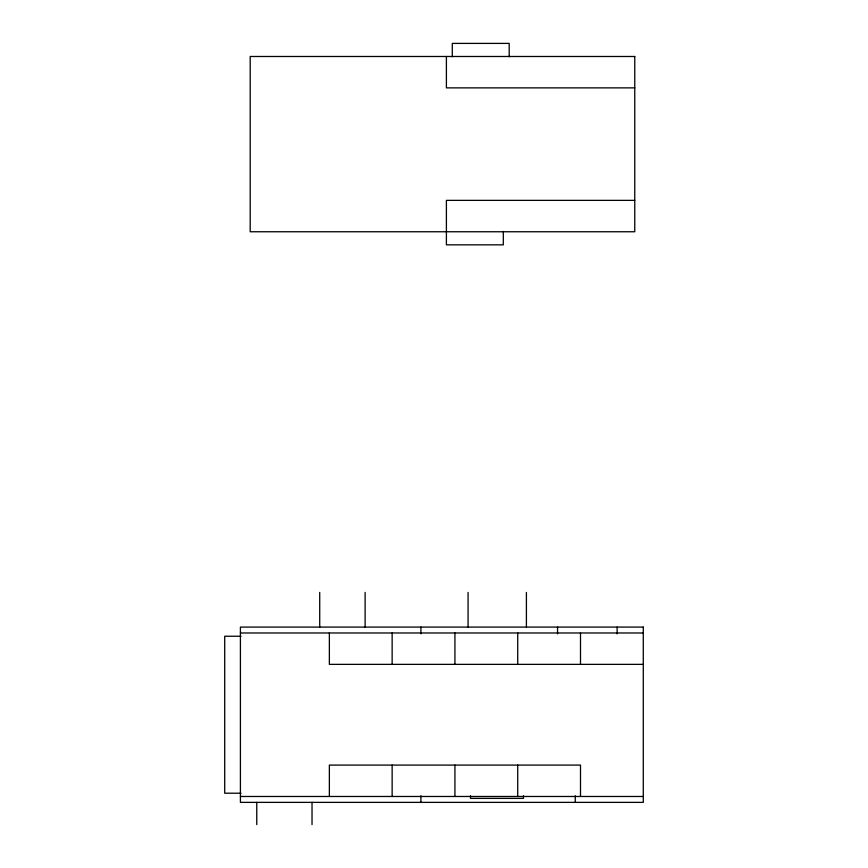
<?xml version="1.0" encoding="UTF-8"?>
<svg xmlns="http://www.w3.org/2000/svg" width="868" height="868" viewBox="0 0 868 868"><rect width="100%" height="100%" fill="white"/><g stroke="black" fill="none" stroke-linecap="round" stroke-linejoin="round"><path stroke-width="1.3" d="M319.717 627.087L319.717 592.421M634.758 87.874L446.402 87.874L446.402 56.485M634.758 200.367L446.402 200.367L446.402 244.841L503.31 244.841L503.31 231.452M240.414 632.978L643.286 632.978M240.957 636.244L224.714 636.244L224.714 793.211L240.957 793.211M643.286 664.367L329.363 664.367L329.363 632.978M240.414 796.477L643.286 796.477M617.126 627.087L617.126 633.857M580.497 632.978L580.497 664.367M580.497 796.477L580.497 765.088L329.363 765.088L329.363 796.477M575.267 795.739L575.267 802.368M557.549 627.087L557.549 633.857M526.409 592.421L526.409 627M523.469 795.739L523.469 798.386L470.499 798.386L470.499 795.739M517.719 632.978L517.719 664.367M517.719 765.088L517.719 796.477M509.19 56.789L509.19 43.4L452.293 43.4L452.293 56.789M468.069 592.421L468.069 627M454.93 632.978L454.93 664.367M454.93 765.088L454.93 796.477M420.915 627.087L420.915 633.835M420.915 795.739L420.915 802.368M392.141 632.978L392.141 664.367M392.141 765.088L392.141 796.477M365.124 592.421L365.124 627.087M312.024 802.368L312.024 824.6M256.765 802.368L256.765 824.6M634.758 56.485L250.201 56.485L250.201 231.756L634.758 231.756L634.758 56.485M643.286 627.087L240.414 627.087L240.414 802.368L643.286 802.368L643.286 627.087"/></g></svg>
